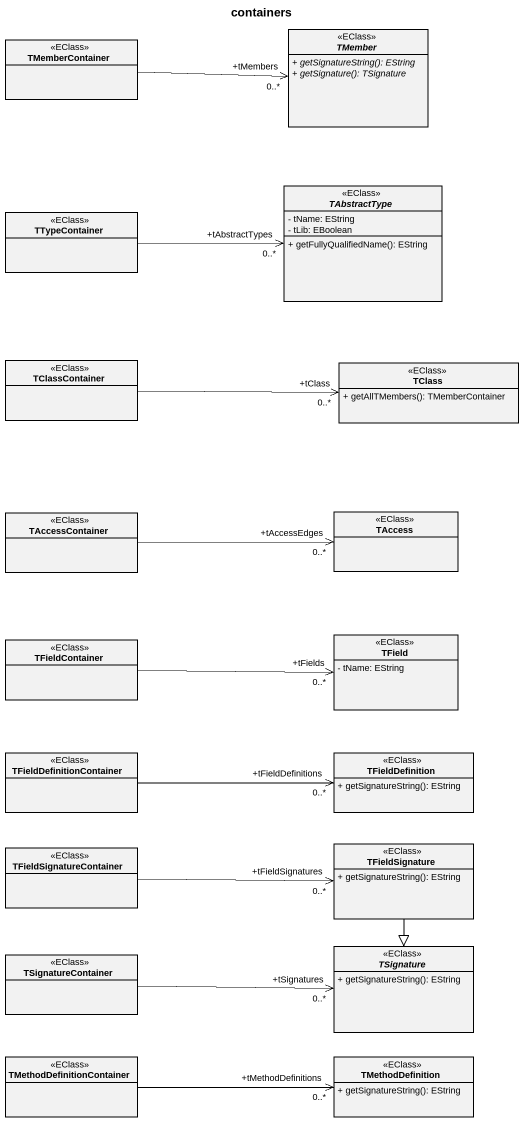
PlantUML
@startuml
title containers
hide circle
hide empty members
skinparam classAttributeIconSize 0
class TMemberContainer <<EClass>>
abstract class TMember <<EClass>> {
  {abstract} + getSignatureString(): EString
  {abstract} + getSignature(): TSignature
}
class TTypeContainer <<EClass>>
abstract class TAbstractType <<EClass>> {
  - tName: EString
  - tLib: EBoolean
  + getFullyQualifiedName(): EString
}
class TClassContainer <<EClass>>
class TClass <<EClass>> {
  + getAllTMembers(): TMemberContainer
}
class TAccessContainer <<EClass>>
class TAccess <<EClass>>
class TFieldContainer <<EClass>>
class TField <<EClass>> {
  - tName: EString
}
class TFieldDefinitionContainer <<EClass>>
class TFieldDefinition <<EClass>> {
  + getSignatureString(): EString
}
class TFieldSignatureContainer <<EClass>>
class TFieldSignature <<EClass>> {
  + getSignatureString(): EString
}
abstract class TSignature <<EClass>> {
  + getSignatureString(): EString
}
class TSignatureContainer <<EClass>>
class TMethodDefinitionContainer <<EClass>>
class TMethodDefinition <<EClass>> {
  + getSignatureString(): EString
}
TMemberContainer -right-> "+tMembers\n0..*" TMember
TTypeContainer -right-> "+tAbstractTypes\n0..*" TAbstractType
TClassContainer -right-> "+tClass\n0..*" TClass
TAccessContainer -right-> "+tAccessEdges\n0..*" TAccess
TFieldContainer -right-> "+tFields\n0..*" TField
TFieldDefinitionContainer -right-> "+tFieldDefinitions\n0..*" TFieldDefinition
TFieldSignatureContainer -right-> "+tFieldSignatures\n0..*" TFieldSignature
TFieldSignature --|> TSignature
TSignatureContainer -right-> "+tSignatures\n0..*" TSignature
TMethodDefinitionContainer -right-> "+tMethodDefinitions\n0..*" TMethodDefinition
@enduml
